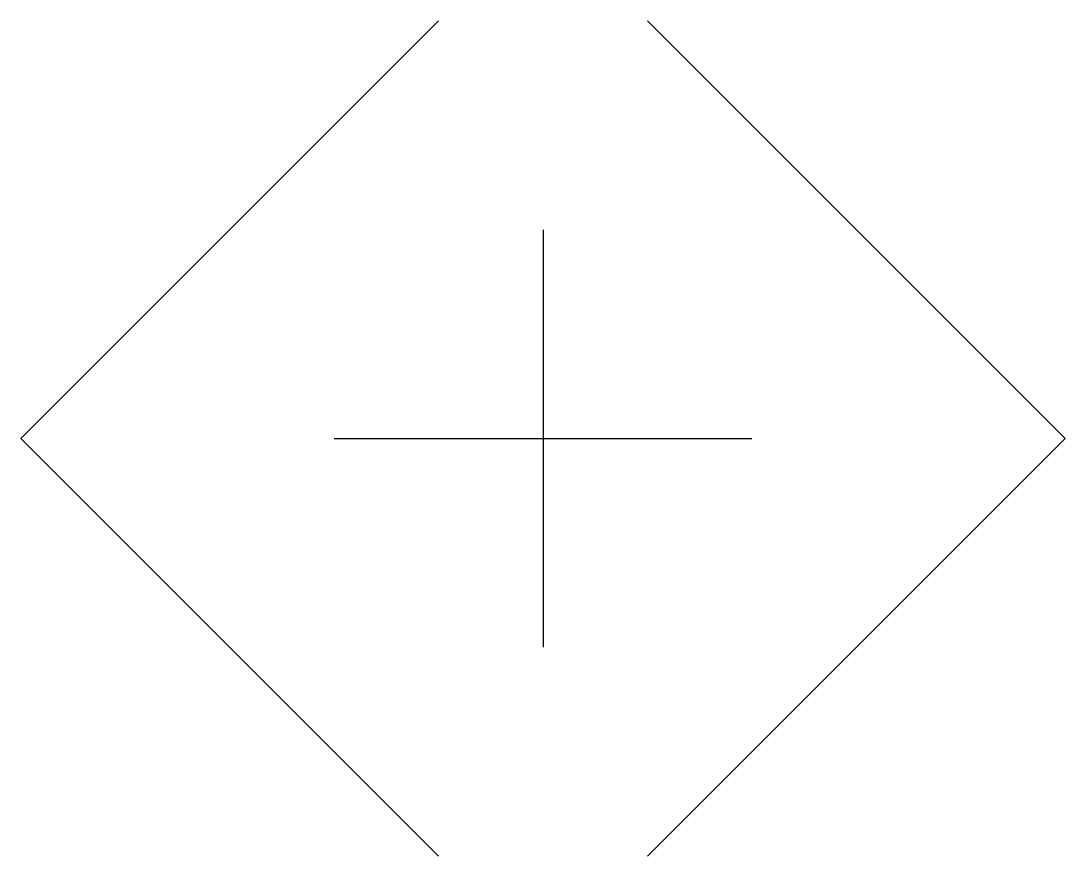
# Model space of a CAD drawing. Extents: x -1.25 to 1.25, y -1 to 1.
import ezdxf

# ---------------------------------------------------------------- set-up
doc = ezdxf.new("R2010")
doc.units = 0

msp = doc.modelspace()

# ---------------------------------------------------------------- linework, layer by layer
for p, q in [((-0.25, 1), (-1.25, 0)), ((0.25, 1), (1.25, 0)), ((0, 0.5), (0, -0.5)), ((-1.25, 0), (-0.25, -1)), ((-0.5, 0), (0.5, 0)), ((1.25, 0), (0.25, -1))]:
    msp.add_line(p, q)

doc.saveas('drawing.dxf')
